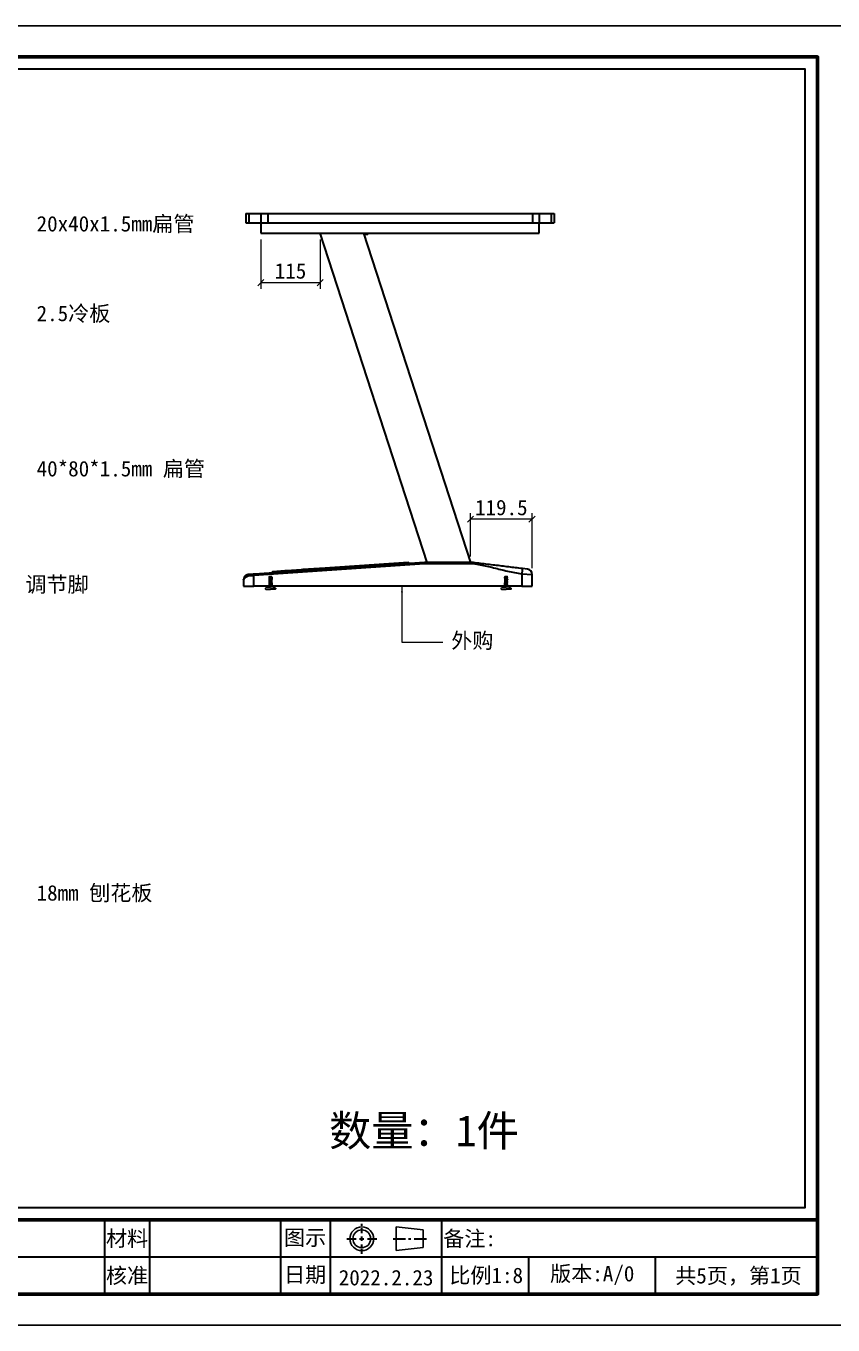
# Model space of a CAD drawing. Header units: inches. Extents: x 15389 to 49212, y -27129 to 13207.
# Drawn here: x 31273 to 32839, y 2912 to 5432 of the extents above; entities that cross this region are included whole.
import ezdxf

# ---------------------------------------------------------------- set-up
doc = ezdxf.new("R2010")
doc.units = ezdxf.units.IN
doc.header["$MEASUREMENT"] = 0
doc.linetypes.add('CENTER2', pattern=[28.575, 19.05, -3.175, 3.175, -3.175])
for name, color, linetype, lineweight in [('05常规标注', 42, 'Continuous', 13), ('图框', 5, 'Continuous', 60), ('粗实线', 7, 'Continuous', 35), ('轮廓线', 7, 'Continuous', 30)]:
    doc.layers.add(name, color=color, linetype=linetype, lineweight=lineweight)
doc.layers.add('OBJ', color=1, linetype='Continuous')
doc.styles.add('ee', font='simfang.ttf')
doc.styles.add('宋体', font='')
doc.styles.add('样式 1', font='')
doc.styles.get('宋体').set_extended_font_data('SimSun')
doc.styles.get('样式 1').set_extended_font_data('SimSun')
doc.dimstyles.new('1-12', dxfattribs={"dimscale": 12, "dimtxt": 2.5, "dimasz": 1, "dimexe": 1, "dimexo": 1, "dimtad": 1, "dimdec": 1, "dimdsep": 46, "dimtxsty": '宋体', "dimblk": 'OBLIQUE', "dimcen": 2.5, "dimclrd": 3, "dimclre": 3, "dimclrt": 256, "dimadec": 0, "dimazin": 0, "dimtfac": 1, "dimtdec": 1, "dimtmove": 1, "dimatfit": 3, "dimfxl": 2, "dimlwd": 9, "dimlwe": 9, "dimarcsym": 1})

# ---------------------------------------------------------------- blocks, each defined once
blk = doc.blocks.new('_Oblique')
at = {"color": 0, "linetype": 'ByBlock', "lineweight": -2}
blk.add_line((-0.5, -0.5), (0.5, 0.5), dxfattribs=at)
blk = doc.blocks.new('*D149')
at = {"color": 3, "linetype": 'Continuous', "lineweight": 9, "transparency": 16777216}
for p, q in [((31729.2, 5017.6), (31729.2, 4921.7)), ((31844.2, 5017.6), (31844.2, 4921.7)), ((31729.2, 4933.7), (31844.2, 4933.7))]:
    blk.add_line(p, q, dxfattribs=at)
at = {"layer": 'Defpoints', "color": 0, "transparency": 16777216}
for p in [(31729.2, 5029.6), (31844.2, 5029.6), (31844.2, 4933.7)]:
    blk.add_point(p, dxfattribs=at)
at = {"color": 3, "lineweight": 9, "transparency": 16777216, "xscale": 12, "yscale": 12, "zscale": 12, "rotation": 180}
blk.add_blockref('_Oblique', (31729.2, 4933.7), dxfattribs=at)
at = {"color": 3, "lineweight": 9, "transparency": 16777216, "xscale": 12, "yscale": 12, "zscale": 12}
blk.add_blockref('_Oblique', (31844.2, 4933.7), dxfattribs=at)
at = {"transparency": 16777216, "insert": (31786.7, 4956.2), "char_height": 30, "attachment_point": 5, "style": '宋体'}
blk.add_mtext('115', dxfattribs=at)
blk = doc.blocks.new('*D150')
at = {"color": 3, "linetype": 'Continuous', "lineweight": 9, "transparency": 16777216}
for p, q in [((32136, 4402.6), (32136, 4486.7)), ((32255.4, 4379.7), (32255.4, 4486.7)), ((32255.4, 4474.7), (32136, 4474.7))]:
    blk.add_line(p, q, dxfattribs=at)
at = {"layer": 'Defpoints', "color": 0, "transparency": 16777216}
for p in [(32136, 4474.7), (32136, 4390.6), (32255.4, 4367.7)]:
    blk.add_point(p, dxfattribs=at)
at = {"color": 3, "lineweight": 9, "transparency": 16777216, "xscale": 12, "yscale": 12, "zscale": 12, "rotation": 180}
blk.add_blockref('_Oblique', (32136, 4474.7), dxfattribs=at)
at = {"color": 3, "lineweight": 9, "transparency": 16777216, "xscale": 12, "yscale": 12, "zscale": 12}
blk.add_blockref('_Oblique', (32255.4, 4474.7), dxfattribs=at)
at = {"transparency": 16777216, "insert": (32195.7, 4497.2), "char_height": 30, "attachment_point": 5, "style": '宋体'}
blk.add_mtext('119.5', dxfattribs=at)
blk = doc.blocks.new('A$C1186033E')
for p, q in [((0, 3.1), (0, 1.2)), ((12.5, 3.1), (0, 3.1)), ((6.2, 6.9), (18.8, 6.9)), ((6.2, 6.2), (6.2, 6.9)), ((6.2, 6.2), (18.8, 6.2)), ((12.5, 3.1), (25, 3.1)), ((18.8, 6.2), (18.8, 6.9)), ((25, 3.1), (25, 1.2)), ((1.2, 0), (12.4, 0)), ((23.7, 0), (12.6, 0))]:
    blk.add_line(p, q)
at = {"color": 6, "linetype": 'ByBlock', "lineweight": 5}
blk.add_line((15.8, 6.9), (9.2, 6.9), dxfattribs=at)
for centre, radius, start, end in [((0.2, 10.5), 7.35, 268.3552, 324.9511), ((1.2, 1.2), 1.25, 180, 270), ((24.8, 10.5), 7.35, 215.0489, 271.6448), ((23.7, 1.2), 1.25, 270, 0)]:
    blk.add_arc(centre, radius, start, end)
at = {"layer": 'OBJ', "color": 6, "lineweight": 5}
for p, q in [((9.2, 30.7), (10.1, 31.9)), ((14.9, 31.9), (10.1, 31.9)), ((15.8, 30.7), (14.9, 31.9)), ((8.7, 24.2), (8.3, 23.6)), ((8.3, 23.6), (8.9, 23.4)), ((8.7, 22.4), (8.3, 21.9)), ((8.3, 21.9), (8.9, 21.7)), ((8.8, 29.3), (8.4, 28.8)), ((8.4, 28.8), (9, 28.5)), ((8.8, 27.5), (8.4, 27)), ((8.4, 27), (9, 26.8)), ((8.8, 25.9), (8.4, 25.4)), ((8.4, 25.4), (9, 25.2)), ((8.8, 20.7), (8.4, 20.2)), ((8.4, 20.2), (9, 20)), ((8.8, 19), (8.4, 18.5)), ((8.4, 18.5), (9, 18.3)), ((8.8, 17.4), (8.4, 16.9)), ((8.4, 16.9), (9, 16.7)), ((8.8, 15.7), (8.4, 15.2)), ((8.4, 15.2), (9, 15)), ((8.8, 14), (8.4, 13.5)), ((8.4, 13.5), (9, 13.2)), ((8.8, 12.4), (8.4, 11.9)), ((8.4, 11.9), (9, 11.7)), ((8.8, 10.8), (8.4, 10.3)), ((8.4, 10.3), (9, 10.1)), ((8.8, 9.2), (8.4, 8.7)), ((8.4, 8.7), (9, 8.5)), ((8.8, 7.7), (8.4, 7.2)), ((8.4, 7.2), (9, 6.9)), ((15.7, 26), (8.7, 24.2)), ((15.7, 24.3), (8.7, 22.4)), ((14.5, 30.7), (8.8, 29.3)), ((15.8, 29.4), (8.8, 27.5)), ((15.8, 27.8), (8.8, 25.9)), ((15.8, 22.6), (8.8, 20.7)), ((15.8, 20.9), (8.8, 19)), ((15.8, 19.3), (8.8, 17.4)), ((15.8, 17.6), (8.8, 15.7)), ((15.8, 15.9), (8.8, 14)), ((15.8, 14.3), (8.8, 12.4)), ((15.8, 12.7), (8.8, 10.8)), ((15.8, 11.1), (8.8, 9.2)), ((15.8, 9.5), (8.8, 7.7)), ((8.9, 23.4), (15.9, 25.3)), ((8.9, 21.7), (15.9, 23.6)), ((9, 28.5), (15.8, 30.4)), ((9, 26.8), (16, 28.7)), ((9, 25.2), (16, 27.1)), ((9, 20), (16, 21.9)), ((9, 18.3), (16, 20.1)), ((9, 16.7), (16, 18.6)), ((9, 15), (16, 16.9)), ((9, 13.2), (16, 15.1)), ((9, 11.7), (16, 13.5)), ((9, 10.1), (16, 12)), ((9, 8.5), (16, 10.4)), ((9, 6.9), (16, 8.8)), ((9.2, 6.9), (9.2, 30.9)), ((9.3, 30.9), (9.2, 30.9)), ((15.8, 30.7), (9.2, 30.7)), ((9.2, 30.2), (11.6, 30.7)), ((15.8, 8), (11.7, 6.9)), ((14.7, 6.9), (16, 7.2)), ((16.3, 25.8), (15.7, 26)), ((16.3, 24.1), (15.7, 24.3)), ((15.8, 6.9), (15.8, 30.7)), ((16.4, 29.2), (15.8, 29.4)), ((16.4, 27.6), (15.8, 27.8)), ((16.4, 22.4), (15.8, 22.6)), ((16.4, 20.6), (15.8, 20.9)), ((16.4, 19.1), (15.8, 19.3)), ((16.4, 17.4), (15.8, 17.6)), ((16.4, 15.6), (15.8, 15.9)), ((16.4, 14), (15.8, 14.3)), ((16.4, 12.5), (15.8, 12.7)), ((16.4, 10.9), (15.8, 11.1)), ((16.4, 9.3), (15.8, 9.5)), ((16.4, 7.7), (15.8, 8)), ((15.9, 25.3), (16.3, 25.8)), ((15.9, 23.6), (16.3, 24.1)), ((16, 28.7), (16.4, 29.2)), ((16, 27.1), (16.4, 27.6)), ((16, 21.9), (16.4, 22.4)), ((16, 20.1), (16.4, 20.6)), ((16, 18.6), (16.4, 19.1)), ((16, 16.9), (16.4, 17.4)), ((16, 15.1), (16.4, 15.6)), ((16, 13.5), (16.4, 14)), ((16, 12), (16.4, 12.5)), ((16, 10.4), (16.4, 10.9)), ((16, 8.8), (16.4, 9.3)), ((16, 7.2), (16.4, 7.7))]:
    blk.add_line(p, q, dxfattribs=at)

msp = doc.modelspace()

# ---------------------------------------------------------------- linework, layer by layer
at = {"color": 14, "lineweight": 25}
for p, q in [((31991.57, 3101.95), (31991.57, 3055.87)), ((32044.37, 3096.19), (31991.57, 3101.95)), ((32044.37, 3096.19), (32044.37, 3061.63)), ((32044.37, 3061.63), (31991.57, 3055.87))]:
    msp.add_line(p, q, dxfattribs=at)
for radius in [23.04, 17.28]:
    msp.add_circle((31924.89, 3078.91), radius, dxfattribs=at)
at = {"layer": 'Defpoints'}
msp.add_lwpolyline([(29305.38, 2911.54), (32869.38, 2911.54), (32869.38, 5431.54), (29305.38, 5431.54)], close=True, dxfattribs=at)
at = {"layer": '图框', "color": 32}
msp.add_lwpolyline([(29545.38, 5371.54), (32809.38, 5371.54), (32809.38, 2971.54), (29545.38, 2971.54)], close=True, dxfattribs=at)
msp.add_lwpolyline([(29545.38, 3115.54), (32809.38, 3115.54)], dxfattribs=at)
at = {"layer": '粗实线'}
for p, q in [((31700.21, 5067.58), (31700.21, 5049.58)), ((31700.21, 5067.58), (31705.78, 5067.58)), ((31705.78, 5067.58), (31705.78, 5049.58)), ((31705.78, 5067.58), (31729.06, 5067.58)), ((31729.06, 5067.58), (31729.06, 5049.58)), ((31729.06, 5067.58), (31742.5, 5067.58)), ((31742.5, 5067.58), (31742.5, 5049.58)), ((31742.5, 5067.58), (32255.93, 5067.58)), ((32255.93, 5067.58), (32255.93, 5049.58)), ((32255.93, 5067.58), (32269.36, 5067.58)), ((32269.36, 5067.58), (32269.36, 5049.58)), ((32269.36, 5067.58), (32292.65, 5067.58)), ((32292.65, 5067.58), (32292.65, 5049.58)), ((32292.65, 5067.58), (32298.21, 5067.58)), ((32298.21, 5067.58), (32298.21, 5049.58)), ((31700.21, 5049.58), (31705.78, 5049.58)), ((31705.78, 5049.58), (31729.06, 5049.58)), ((31729.06, 5049.58), (31742.5, 5049.58)), ((31729.21, 5049.58), (31729.21, 5029.58)), ((31742.5, 5049.58), (32255.93, 5049.58)), ((32255.93, 5049.58), (32269.36, 5049.58)), ((32269.21, 5029.58), (32269.21, 5049.58)), ((32269.36, 5049.58), (32292.65, 5049.58)), ((32292.65, 5049.58), (32298.21, 5049.58)), ((31729.21, 5029.58), (32269.21, 5029.58)), ((31844.21, 5029.58), (31928.33, 5029.58)), ((32051.84, 4390.58), (31844.21, 5029.58)), ((31928.33, 5029.58), (32135.95, 4390.58)), ((31936.71, 5027.08), (31929.14, 5027.08)), ((31936.71, 5027.08), (31936.71, 5029.58)), ((31715.42, 4365.94), (32046.49, 4388.58)), ((32046.42, 4390.58), (31716.69, 4368.03)), ((32015.82, 4390.99), (31844.52, 4379.28)), ((32018.49, 4388.67), (32015.82, 4390.99)), ((32046.42, 4390.58), (32046.49, 4388.58)), ((32051.84, 4390.58), (32046.42, 4390.58)), ((32046.49, 4388.58), (32141.3, 4388.58)), ((32135.95, 4390.58), (32051.84, 4390.58)), ((32141.42, 4390.58), (32135.95, 4390.58)), ((31715.42, 4344.58), (31715.42, 4365.94)), ((31751.44, 4372.91), (31749.12, 4370.25)), ((31752.14, 4372.96), (31751.44, 4372.91)), ((31752.14, 4372.96), (31751.58, 4370.42)), ((31775.59, 4374.57), (31752.14, 4372.96)), ((31779.42, 4374.83), (31775.59, 4374.57)), ((31775.59, 4374.57), (31779.61, 4372.33)), ((31779.42, 4374.83), (31779.1, 4372.62)), ((31807.15, 4376.72), (31779.42, 4374.83)), ((31810.84, 4376.98), (31807.15, 4376.72)), ((31811.46, 4374.51), (31807.15, 4376.72)), ((31810.45, 4375.03), (31810.84, 4376.98)), ((31842.75, 4379.16), (31810.84, 4376.98)), ((31846.98, 4376.94), (31842.75, 4379.16)), ((31844.52, 4379.28), (31842.8, 4379.16)), ((31844.59, 4378.19), (31844.52, 4379.28)), ((32235.42, 4368.96), (32235.42, 4344.58)), ((32235.42, 4368.96), (32255.42, 4367.73)), ((32246.64, 4377.66), (32236.64, 4378.88)), ((32255.42, 4344.58), (32255.42, 4367.73)), ((31695.42, 4357.24), (31695.42, 4344.58)), ((31695.42, 4344.58), (31715.42, 4344.58)), ((32235.42, 4344.58), (31715.42, 4344.58)), ((32235.42, 4344.58), (32255.42, 4344.58))]:
    msp.add_line(p, q, dxfattribs=at)
msp.add_arc((32245.42, 4367.73), 10, 359.97998, 82.99873, dxfattribs=at)
for points, knots in [([(32141.3, 4388.58), (32141.3, 4388.59), (32141.31, 4388.73), (32141.33, 4389.11), (32141.37, 4389.66), (32141.4, 4390.17), (32141.42, 4390.51), (32141.42, 4390.56), (32141.42, 4390.58)], [0, 0, 0, 0, 0.0081611, 0.1425506, 0.3572863, 0.571642, 0.7858179, 1, 1, 1, 1]), ([(32141.3, 4388.58), (32145.73, 4387.94), (32154.6, 4386.66), (32167.76, 4383.8), (32180.87, 4380.6), (32194.17, 4377.19), (32207.69, 4373.88), (32221.48, 4370.9), (32230.78, 4369.6), (32235.42, 4368.96)], [0, 0, 0, 0, 0.1394983, 0.2794152, 0.4197604, 0.5602824, 0.7073156, 0.8538795, 1, 1, 1, 1]), ([(32236.64, 4378.88), (32232.2, 4379.43), (32223.29, 4380.52), (32209.96, 4382.16), (32196.64, 4383.8), (32183.11, 4385.46), (32169.38, 4387.14), (32155.41, 4388.86), (32146.08, 4390.01), (32141.42, 4390.58)], [0, 0, 0, 0, 0.1394741, 0.2793443, 0.4196567, 0.560177, 0.7072421, 0.8538539, 1, 1, 1, 1]), ([(31700.09, 4365.65), (31699.92, 4365.56), (31699.18, 4365.15), (31698.08, 4364.09), (31696.88, 4362.55), (31696.01, 4360.82), (31695.72, 4359.59), (31695.58, 4358.99)], [0, 0, 0, 0, 0.0701604, 0.3069722, 0.543784, 0.7761222, 1, 1, 1, 1]), ([(31703.58, 4367.14), (31702.74, 4366.96), (31700.85, 4366.57), (31698.36, 4364.49), (31696.44, 4361.47), (31696.07, 4359.11), (31695.89, 4357.92)], [0, 0, 0, 0, 0.1953014, 0.4405699, 0.7174919, 1, 1, 1, 1]), ([(31695.9, 4357.94), (31695.93, 4357.99), (31696.04, 4358.14), (31696.28, 4358.46), (31696.63, 4358.9), (31697.06, 4359.42), (31697.63, 4360.09), (31698.43, 4360.94), (31699.41, 4361.89), (31700.43, 4362.73), (31701.54, 4363.55), (31702.79, 4364.29), (31704.01, 4364.82), (31704.92, 4365.09), (31705.54, 4365.23), (31706.22, 4365.34), (31706.98, 4365.43), (31707.87, 4365.49), (31709.05, 4365.55), (31710.68, 4365.65), (31712.86, 4365.78), (31714.51, 4365.88), (31715.42, 4365.94)], [0, 0, 0, 0, 0.01801298, 0.05735942, 0.09861751, 0.14186244, 0.19121839, 0.2560747, 0.33336765, 0.39810565, 0.44504717, 0.522285, 0.58901603, 0.61265626, 0.63817495, 0.66563756, 0.69509658, 0.72659448, 0.76786427, 0.82719529, 0.9045781, 1, 1, 1, 1]), ([(31716.69, 4368.03), (31715.46, 4367.95), (31713.81, 4367.84), (31711.79, 4367.7), (31710.59, 4367.61), (31709.34, 4367.53), (31708.12, 4367.45), (31707.02, 4367.37), (31705.9, 4367.29), (31705.05, 4367.24), (31704.39, 4367.19), (31703.64, 4367.14), (31703.28, 4367.12), (31703.24, 4367.11), (31703.26, 4367.11), (31703.32, 4367.12), (31703.43, 4367.13), (31703.53, 4367.13), (31703.58, 4367.14)], [0, 0, 0, 0, 0.1673981, 0.2229344, 0.2787379, 0.3350705, 0.4003041, 0.455991, 0.5029581, 0.5858166, 0.6287942, 0.6735473, 0.8277959, 0.8603965, 0.8938165, 0.9281607, 0.9635257, 1, 1, 1, 1]), ([(32236.64, 4378.88), (32236.64, 4378.85), (32236.63, 4378.79), (32236.56, 4378.23), (32236.45, 4377.32), (32236.29, 4376.03), (32236.1, 4374.44), (32235.88, 4372.66), (32235.65, 4370.81), (32235.5, 4369.56), (32235.42, 4368.96)], [0, 0, 0, 0, 0.116516, 0.2400113, 0.3686408, 0.5, 0.6313592, 0.7599887, 0.883484, 1, 1, 1, 1]), ([(31695.91, 4357.95), (31695.87, 4357.89), (31695.66, 4357.62), (31695.48, 4357.33), (31695.44, 4357.27), (31695.42, 4357.24)], [0, 0, 0, 0, 0.1289825, 0.5836434, 1, 1, 1, 1]), ([(31695.42, 4357.24), (31695.44, 4357.27), (31695.48, 4357.33), (31695.68, 4357.64), (31695.86, 4357.88), (31695.9, 4357.94)], [0, 0, 0, 0, 0.4172264, 0.872887, 1, 1, 1, 1])]:
    msp.add_open_spline(points, degree=3, knots=knots, dxfattribs=at)
msp.add_open_spline([(31715.42, 4365.94), (31715.52, 4366.21), (31715.72, 4366.76), (31716.03, 4367.44), (31716.35, 4367.93), (31716.58, 4368), (31716.69, 4368.03)], degree=3, dxfattribs=at)
at = {"layer": '轮廓线'}
for p, q in [((31426.16, 2971.54), (31426.16, 3115.54)), ((31513.87, 2971.54), (31513.87, 3115.54)), ((31768.14, 2971.54), (31768.14, 3115.54)), ((31864.14, 2971.54), (31864.14, 3115.54)), ((32080.14, 3043.54), (32080.14, 3115.54)), ((30388.14, 3043.54), (32809.38, 3043.54)), ((32080.14, 2971.54), (32080.14, 3043.54)), ((32249.34, 2971.54), (32249.34, 3043.54)), ((32494.95, 2971.54), (32494.95, 3043.54))]:
    msp.add_line(p, q, dxfattribs=at)
at = {"layer": '轮廓线', "color": 4, "linetype": 'CENTER2', "ltscale": 0.5}
for p, q in [((31924.89, 3089.76), (31924.89, 3107.95)), ((31924.89, 3074.65), (31924.89, 3083.16)), ((31924.89, 3049.87), (31924.89, 3068.06))]:
    msp.add_line(p, q, dxfattribs=at)
at = {"layer": '轮廓线', "color": 4, "linetype": 'CENTER2'}
for p, q in [((31895.85, 3078.91), (31914.04, 3078.91)), ((31920.63, 3078.91), (31929.15, 3078.91)), ((31935.74, 3078.91), (31953.93, 3078.91))]:
    msp.add_line(p, q, dxfattribs=at)
at = {"layer": '轮廓线', "color": 4}
for p, q in [((31985.57, 3078.91), (32009.76, 3078.91)), ((32015.76, 3078.91), (32020.42, 3078.91)), ((32026.42, 3078.91), (32050.37, 3078.91))]:
    msp.add_line(p, q, dxfattribs=at)
at = {"layer": '轮廓线', "color": 7}
msp.add_lwpolyline([(29569.38, 3139.54), (32785.38, 3139.54), (32785.38, 5347.54), (29569.38, 5347.54)], close=True, dxfattribs=at)

# ---------------------------------------------------------------- block references
at = {"layer": '05常规标注', "xscale": -0.8068060096311926, "yscale": 0.8068060096311926, "zscale": 0.8068060096311926}
for p in [(31757.89, 4338.68), (32215.12, 4338.68)]:
    msp.add_blockref('A$C1186033E', p, dxfattribs=at)

# ---------------------------------------------------------------- texts
at = {"color": 7, "lineweight": 15, "width": 627.26, "attachment_point": 4, "style": 'ee'}
for s, insert, char_height in [('20x40x1.5mm扁管', (31294, 5046.21), 30), ('2.5冷板', (31294, 4872.21), 30), ('40*80*1.5mm 扁管', (31294, 4571.09), 30), ('调节脚', (31272.23, 4346.61), 30), ('\\P外购', (32098.64, 4262.7), 30), ('18mm 刨花板', (31294, 3748.19), 30), ('\\P数量：1件', (31861.56, 3335.1), 60)]:
    msp.add_mtext(s, dxfattribs=dict(at, insert=insert, char_height=char_height))
at = {"layer": '轮廓线', "char_height": 30, "attachment_point": 5, "style": '样式 1'}
for s, insert, width in [('{\\fSimSun|b1|i0|c134|p2;材料}', (31469.48, 3077.84), 224.6594), ('{\\fSimSun|b1|i0|c134|p2;图示}', (31814.98, 3079.54), 224.6594), ('{\\fSimSun|b1|i0|c134|p2;备注:}', (32134.22, 3077.64), 224.6594), ('{\\fSimSun|b1|i0|c134|p2;核准}', (31469.48, 3005.84), 224.6594), ('{\\fSimSun|b1|i0|c134|p2;日期}', (31814.98, 3007.54), 224.6594), ('{\\fSimSun|b1|i0|c134|p2;比例1:8}', (32166.4, 3006.2), 203.2229), ('{\\fSimSun|b1|i0|c134|p2;版本:A/0}', (32372.15, 3007.54), 245.6073), ('{\\fSimSun|b1|i0|c134|p2;共5页，第1页}', (32655.87, 3005.05), 345.0581), ('{\\fSimSun|b1|i0|c134|p2;2022.2.23}', (31972.14, 3003.19), 216)]:
    msp.add_mtext(s, dxfattribs=dict(at, insert=insert, width=width))

# ---------------------------------------------------------------- dimensions: what is measured, and where the dimension line sits
at = {"color": 1}
for base, p1, p2, picture, middle in [((31844.21, 4933.65), (31729.21, 5029.58), (31844.21, 5029.58), '*D149', (31786.71, 4956.15)), ((32135.95, 4474.69), (32255.42, 4367.73), (32135.95, 4390.58), '*D150', (32195.69, 4497.19))]:
    dim = msp.add_linear_dim(base=base, p1=p1, p2=p2, dimstyle='1-12', dxfattribs=at)
    dim.commit()
    dim.dimension.update_dxf_attribs({"geometry": picture, "text_midpoint": middle})

# ---------------------------------------------------------------- leaders
msp.add_leader([(32002.94, 4344.58), (32002.94, 4236.43), (32082.16, 4236.43)], dimstyle='1-12', dxfattribs=at)

doc.saveas('drawing.dxf')
